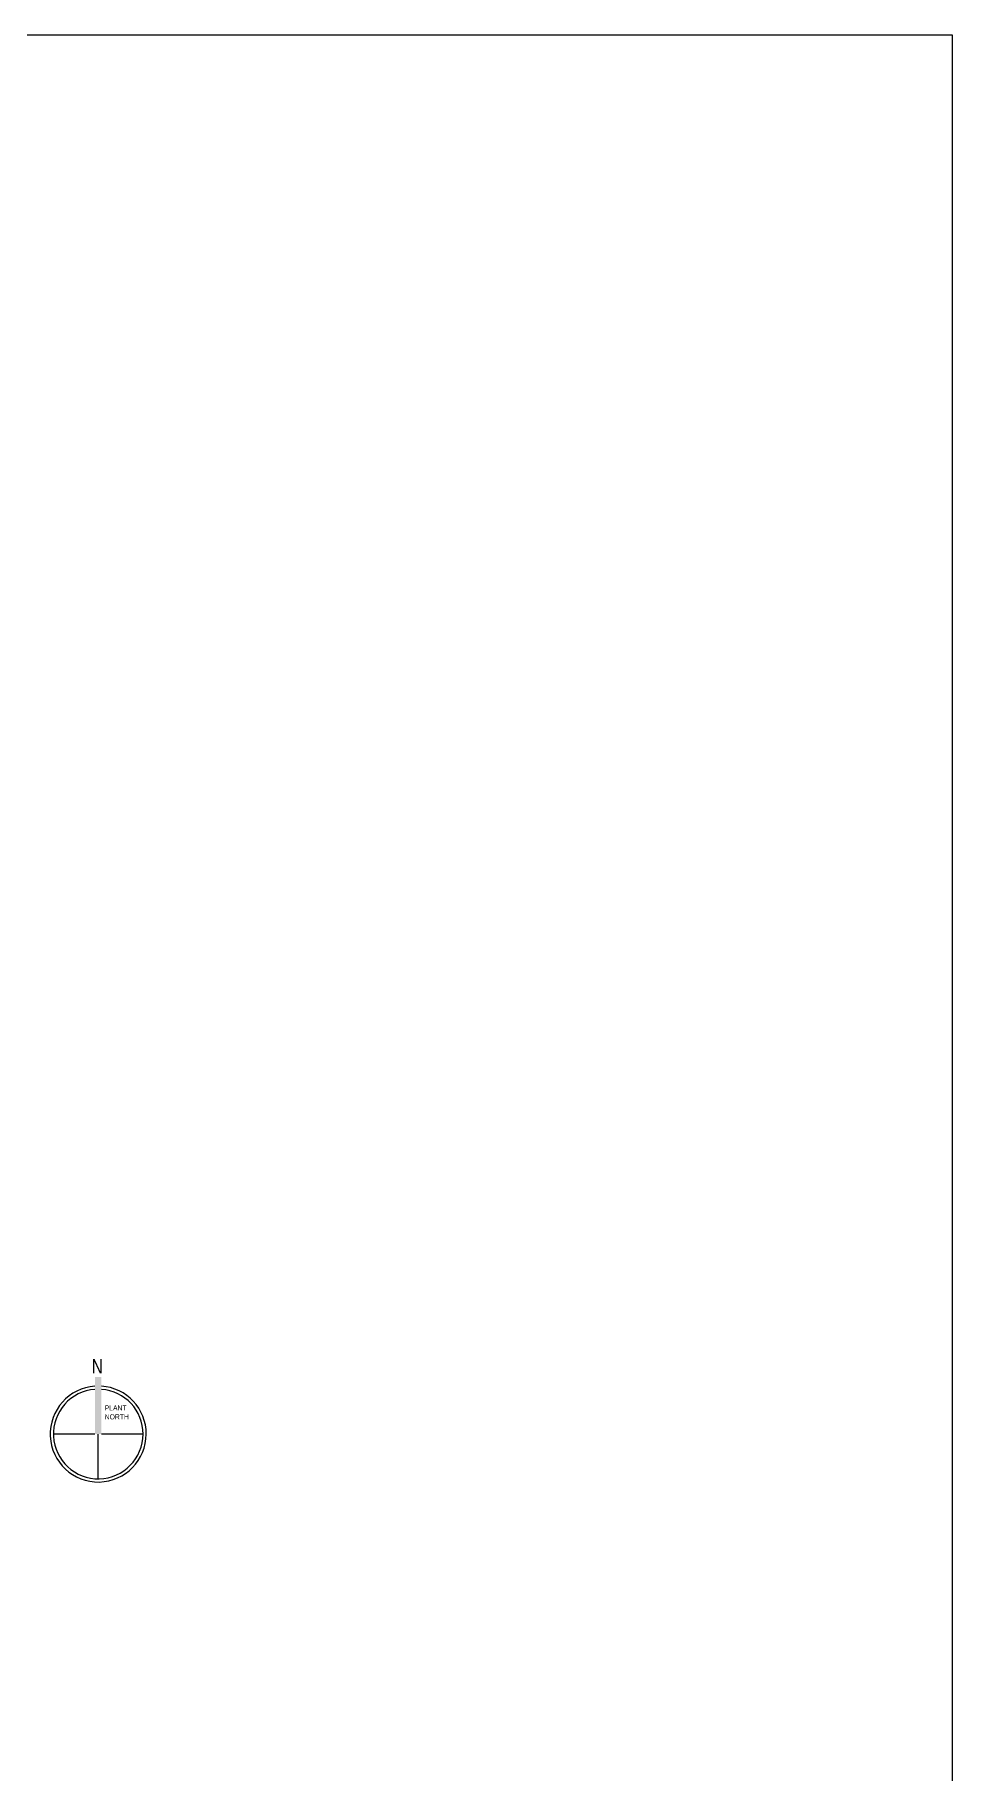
# Model space of a CAD drawing. Header units: millimetres. Extents: x -29259 to 87313, y -139821 to 46728.
# Drawn here: x 58650 to 87313, y -7597 to 46728 of the extents above; entities that cross this region are included whole.
import ezdxf

# ---------------------------------------------------------------- set-up
doc = ezdxf.new("R2010")
doc.units = ezdxf.units.MM
for name, color, linetype, lineweight in [('A-DETL-GENF', 92, 'Continuous', 9), ('A-DETL-MEDM', 33, 'Continuous', 25), ('G-ANNO-TEXT', 231, 'Continuous', 9)]:
    doc.layers.add(name, color=color, linetype=linetype, lineweight=lineweight)
doc.styles.add('Century Gothic_1', font='GOTHIC.TTF', dxfattribs={"width": 0.8, "height": 250})
doc.styles.add('Century Gothic_4', font='GOTHIC.TTF', dxfattribs={"width": 0.8, "height": 446.484375})
doc.styles.add('Century Gothic_5', font='GOTHIC.TTF', dxfattribs={"width": 0.8, "height": 158.75})

msp = doc.modelspace()

# ---------------------------------------------------------------- hatches: boundary and pattern name
at = {"layer": 'A-DETL-GENF'}
msp.add_hatch(color=250, dxfattribs=at).paths.add_polyline_path([(60733.5, 3003), (60733.5, 4801), (60530.3, 4801), (60530.3, 3003)])

# ---------------------------------------------------------------- linework, layer by layer
at = {"layer": 'A-DETL-MEDM'}
for p, q in [((60530.3, 3003), (59231.9, 3003)), ((60631.9, 1603), (60631.9, 3003)), ((62031.9, 3003), (60733.5, 3003))]:
    msp.add_line(p, q, dxfattribs=at)
for radius, start, end in [(1500, 93.88547, 360), (1400, 94.16892, 360), (1400, 0, 85.83667), (1500, 0, 86.10991)]:
    msp.add_arc((60631.9, 3003), radius, start, end, dxfattribs=at)

# ---------------------------------------------------------------- texts
at = {"layer": 'G-ANNO-TEXT', "color": 7, "attachment_point": 1}
for s, insert, char_height, width, style in [('^I', (80238, 4533.1), 250, 442.532, 'Century Gothic_1'), ('^I', (85117.7, 4533.1), 250, 634.936, 'Century Gothic_1'), ('PLANT  ', (60835.1, 3897.1), 158.75, 788.861, 'Century Gothic_5'), ('^I', (80296.2, 4116.3), 250, 371.983, 'Century Gothic_1'), ('NORTH', (60835.1, 3619.3), 158.75, 743.966, 'Century Gothic_5'), ('^I', (80365, 2631.1), 250, 288.608, 'Century Gothic_1'), ('^I', (80439.1, 2214.4), 250, 198.818, 'Century Gothic_1'), ('^I', (80169.2, 736.9), 250, 525.907, 'Century Gothic_1'), ('^I', (80195.7, 320.2), 250, 493.839, 'Century Gothic_1'), ('^I', (85778.4, 320.2), 250, 1115.949, 'Century Gothic_1'), ('^I', (80126.9, -96.5), 250, 577.215, 'Century Gothic_1'), ('^I', (80216.8, -513.2), 250, 468.185, 'Century Gothic_1')]:
    msp.add_mtext(s, dxfattribs=dict(at, insert=insert, char_height=char_height, width=width, style=style))

# ---------------------------------------------------------------- next in the draw order: texts
at = {"layer": 'G-ANNO-TEXT', "color": 7, "insert": (60429.1, 5345.5), "char_height": 446.5, "width": 442.532, "attachment_point": 1, "style": 'Century Gothic_4', "bg_fill": 3, "box_fill_scale": 1.25, "bg_fill_color": 256, "bg_fill_true_color": 13158600, "bg_fill_transparency": 0}
msp.add_mtext('N', dxfattribs=at)

# ---------------------------------------------------------------- next in the draw order: linework, layer by layer
msp.add_lwpolyline([(-29258.6, 46727.5), (87313.3, 46727.5), (87313.3, -139820.9), (-29258.6, -139820.9)], close=True)

doc.saveas('drawing.dxf')
